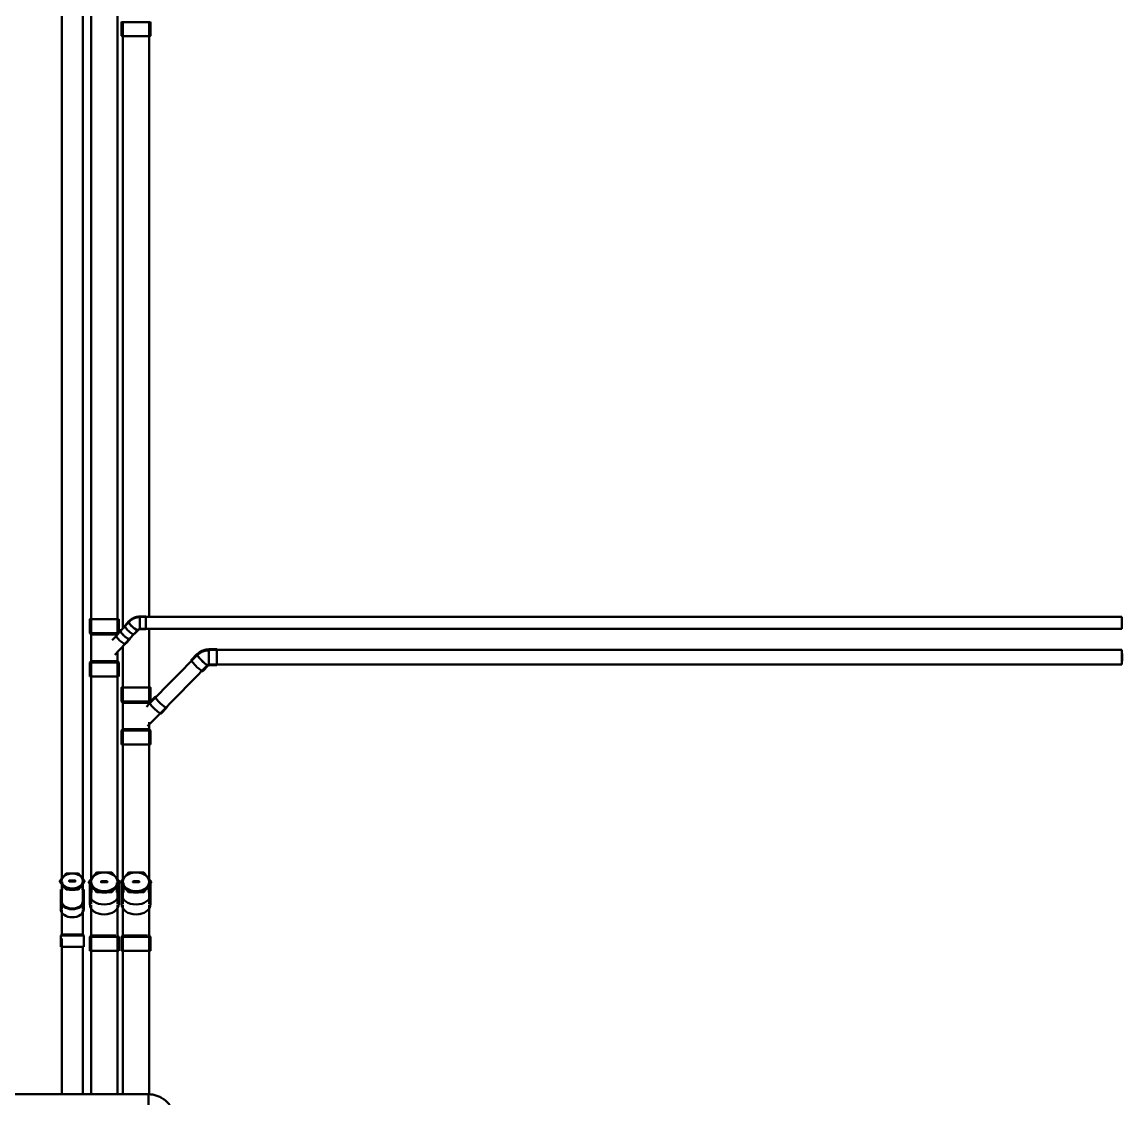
# Model space of a CAD drawing. Header units: millimetres. Extents: x -108050 to 96605, y 58136 to 140997.
# Drawn here: x 68815 to 77144, y 108463 to 116617 of the extents above; entities that cross this region are included whole.
import ezdxf

# ---------------------------------------------------------------- set-up
doc = ezdxf.new("R2010")
doc.units = ezdxf.units.MM
doc.linetypes.add('Center', pattern=[29.999999, 12, -6, 6, -6])
doc.layers.add('P-PIPE', color=3, linetype='Continuous', lineweight=50)
doc.layers.add('P-PIPE-CNTR', color=3, linetype='Center', lineweight=35)

# ---------------------------------------------------------------- blocks, each defined once
blk = doc.blocks.new('DSC_uPVC_Cap End2-TienPhong - Standard-2073683-HẦM')
at = {"layer": 'P-PIPE'}
for p, q in [((22278.6, 109369.3), (22231.9, 109312.1)), ((22372, 109369.3), (22278.6, 109369.3)), ((22418.8, 109312.1), (22372, 109369.3)), ((22231.9, 109312.1), (22278.6, 109254.9)), ((22231.9, 109312.1), (22231.9, 109305.1)), ((22278.6, 109247.9), (22231.9, 109305.1)), ((22244.4, 109312.1), (22244.4, 109301.5)), ((22248.4, 109305.1), (22248.4, 109244.3)), ((22305.3, 109315.7), (22345.3, 109315.7)), ((22305.3, 109315.7), (22325.3, 109315.7)), ((22345.3, 109312.1), (22305.3, 109312.1)), ((22345.3, 109312.1), (22305.3, 109312.1)), ((22345.3, 109308.6), (22305.3, 109308.6)), ((22325.3, 109308.6), (22305.3, 109308.6)), ((22325.3, 109315.7), (22345.3, 109315.7)), ((22345.3, 109308.6), (22325.3, 109308.6)), ((22372, 109254.9), (22418.8, 109312.1)), ((22418.8, 109305.1), (22372, 109247.9)), ((22402.2, 109244.3), (22402.2, 109305.1)), ((22406.2, 109301.5), (22406.2, 109312.1)), ((22418.8, 109305.1), (22418.8, 109312.1)), ((22278.6, 109254.9), (22372, 109254.9)), ((22278.6, 109254.9), (22278.6, 109247.9)), ((22372, 109247.9), (22278.6, 109247.9)), ((22372, 109254.9), (22372, 109247.9))]:
    blk.add_line(p, q, dxfattribs=at)
for centre, major_axis, start_param, end_param in [((22325.3, 109312.1), (80.9, 0), 1.570796, 4.712389), ((22325.3, 109312.1), (80.9, 0), 4.712389, 7.853982), ((22325.3, 109301.5), (80.9, 0), 3.464321, 3.878181), ((22305.3, 109312.1), (5, 0), 1.570796, 4.712389), ((22305.3, 109312.1), (5, 0), 1.570796, 4.712389), ((22305.3, 109308.6), (5, 0), 1.570796, 2.617994), ((22305.3, 109308.6), (5, 0), 1.570796, 2.617994), ((22345.3, 109312.1), (5, 0), 4.712389, 7.853982), ((22345.3, 109312.1), (5, 0), 4.712389, 7.853982), ((22345.3, 109308.6), (5, 0), 0.523599, 1.570796), ((22345.3, 109308.6), (5, 0), 0.523599, 1.570796), ((22325.3, 109301.5), (80.9, 0), 5.546597, 5.960457), ((22325.3, 109301.5), (80.9, 0), 4.393544, 4.712389), ((22325.3, 109301.5), (80.9, 0), 4.712389, 5.031234)]:
    blk.add_ellipse(centre, major_axis=major_axis, ratio=0.707107, start_param=start_param, end_param=end_param, dxfattribs=at)
blk = doc.blocks.new('DSC_uPVC_Cap End2-TienPhong - Standard-2073675-HẦM')
at = {"layer": 'P-PIPE'}
for p, q in [((71421.8, 91930.1), (71364, 91859.3)), ((71537.4, 91930.1), (71421.8, 91930.1)), ((71459.6, 91862.9), (71499.6, 91862.9)), ((71459.6, 91862.9), (71479.6, 91862.9)), ((71479.6, 91862.9), (71499.6, 91862.9)), ((71595.2, 91859.3), (71537.4, 91930.1)), ((71364, 91859.3), (71392.3, 91824.6)), ((71364, 91859.3), (71364, 91852.3)), ((71392.3, 91817.5), (71364, 91852.3)), ((71379.4, 91859.3), (71379.4, 91848.7)), ((71383.4, 91852.3), (71383.4, 91777.3)), ((71392.9, 91823.9), (71421.8, 91788.5)), ((71421.8, 91781.4), (71392.9, 91816.8)), ((71421.8, 91788.5), (71537.4, 91788.5)), ((71421.8, 91788.5), (71421.8, 91781.4)), ((71537.4, 91781.4), (71421.8, 91781.4)), ((71499.6, 91859.3), (71459.6, 91859.3)), ((71499.6, 91859.3), (71459.6, 91859.3)), ((71499.6, 91855.8), (71459.6, 91855.8)), ((71479.6, 91855.8), (71459.6, 91855.8)), ((71499.6, 91855.8), (71479.6, 91855.8)), ((71537.4, 91788.5), (71566.3, 91823.9)), ((71566.3, 91816.8), (71537.4, 91781.4)), ((71537.4, 91788.5), (71537.4, 91781.4)), ((71566.9, 91824.6), (71595.2, 91859.3)), ((71595.2, 91852.3), (71566.9, 91817.5)), ((71575.7, 91777.3), (71575.7, 91852.3)), ((71579.7, 91848.7), (71579.7, 91859.3)), ((71595.2, 91852.3), (71595.2, 91859.3))]:
    blk.add_line(p, q, dxfattribs=at)
for centre, major_axis, start_param, end_param in [((71479.6, 91859.3), (100.2, 0), 1.570796, 4.712389), ((71459.6, 91859.3), (5, 0), 1.570796, 4.712389), ((71459.6, 91859.3), (5, 0), 1.570796, 4.712389), ((71479.6, 91859.3), (100.1, 0), 4.712389, 7.853982), ((71499.6, 91859.3), (5, 0), 4.712389, 7.853982), ((71499.6, 91859.3), (5, 0), 4.712389, 7.853982), ((71479.6, 91848.7), (100.1, 0), 3.520705, 3.809677), ((71479.6, 91848.7), (100.1, 0), 4.423417, 4.712389), ((71459.6, 91855.8), (5, 0), 1.570796, 2.617994), ((71459.6, 91855.8), (5, 0), 1.570796, 2.617994), ((71479.6, 91848.7), (100.1, 0), 4.712389, 5.001361), ((71499.6, 91855.8), (5, 0), 0.523599, 1.570796), ((71499.6, 91855.8), (5, 0), 0.523599, 1.570796), ((71479.6, 91848.7), (100.1, 0), 5.6151, 5.904073)]:
    blk.add_ellipse(centre, major_axis=major_axis, ratio=0.707107, start_param=start_param, end_param=end_param, dxfattribs=at)
blk = doc.blocks.new('M_Elbow - Welded - Generic - Standard-2092714-HẦM')
at = {"layer": 'P-PIPE'}
for p, q in [((-68.2, 127), (-70.7, 127)), ((-61.2, 127), (-68.2, 127)), ((-50, 127), (-61.2, 127)), ((-35.3, 127), (-50, 127)), ((-18.3, 127), (-35.3, 127)), ((18.3, 127), (-18.3, 127)), ((35.3, 127), (18.3, 127)), ((50, 127), (35.3, 127)), ((61.2, 127), (50, 127)), ((68.2, 127), (61.2, 127)), ((70.6, 127), (68.2, 127)), ((-127, 70.6), (-127, 68.2)), ((-127, 68.2), (-127, 61.2)), ((-127, 61.2), (-127, 50)), ((-127, 50), (-127, 35.3)), ((-127, 35.3), (-127, 18.3)), ((-127, 18.3), (-127, -18.3)), ((-127, -18.3), (-127, -35.3)), ((-127, -35.3), (-127, -50)), ((-127, -50), (-127, -61.2)), ((-127, -61.2), (-127, -68.2)), ((-127, -68.2), (-127, -70.7))]:
    blk.add_line(p, q, dxfattribs=at)
at = {"layer": 'P-PIPE', "flags": 128}
for points in [[(-70.7, 127), (-70.7, 124.7), (-70.8, 122.5), (-71.1, 120.3), (-71.4, 118), (-71.8, 115.8), (-72.3, 113.6), (-72.8, 111.4), (-73.5, 109.3), (-74.3, 107.1), (-75.1, 105.1), (-76, 103), (-77, 101), (-78.1, 99), (-79.3, 97.1), (-80.5, 95.2), (-81.8, 93.3), (-83.2, 91.6), (-84.6, 89.8), (-86.2, 88.2), (-87.7, 86.6), (-89.4, 85), (-91.1, 83.6), (-92.9, 82.2), (-94.7, 80.8), (-96.6, 79.6), (-98.5, 78.4), (-100.4, 77.3), (-102.4, 76.3), (-104.5, 75.3), (-106.6, 74.5), (-108.7, 73.7), (-110.8, 73), (-113, 72.4), (-115.2, 71.9), (-117.4, 71.5), (-119.7, 71.1), (-121.9, 70.9), (-124.1, 70.7), (-126.4, 70.7), (-127, 70.6)], [(-127, -70.7), (-119.1, -70.5), (-111.2, -70), (-103.3, -69.2), (-95.5, -68.1), (-87.7, -66.7), (-80, -65), (-72.4, -63), (-64.8, -60.6), (-57.4, -58), (-50, -55), (-42.8, -51.8), (-35.7, -48.3), (-28.8, -44.5), (-22, -40.5), (-15.4, -36.1), (-9, -31.5), (-2.7, -26.7), (3.3, -21.6), (9.2, -16.3), (14.8, -10.7), (20.2, -4.9), (25.3, 1.1), (30.3, 7.3), (34.9, 13.6), (39.3, 20.2), (43.5, 26.9), (47.3, 33.8), (50.9, 40.9), (54.2, 48.1), (57.2, 55.4), (59.9, 62.8), (62.4, 70.3), (64.5, 77.9), (66.3, 85.6), (67.8, 93.4), (69, 101.2), (69.8, 109.1), (70.4, 117), (70.6, 124.9), (70.6, 127)]]:
    blk.add_lwpolyline(points, dxfattribs=at)
blk = doc.blocks.new('DSC_uPVC_Elbow_TienPhong - Standard-2106156-HẦM')
at = {"layer": 'P-PIPE'}
for p, q in [((70290.6, 111867.9), (70229.6, 111867.9)), ((70139.7, 111830.3), (70097.5, 111787.2)), ((70183.6, 111702.7), (70225.8, 111745.9)), ((70229.6, 111747.3), (70290.6, 111747.3))]:
    blk.add_line(p, q, dxfattribs=at)
at = {"layer": 'P-PIPE', "flags": 128}
for points in [[(70229.6, 111866.6), (70224.7, 111866.5), (70219.8, 111866.2), (70214.9, 111865.7), (70210, 111865), (70205.2, 111864.2), (70200.4, 111863.1), (70195.6, 111861.9), (70190.9, 111860.5), (70186.3, 111858.8), (70181.7, 111857), (70177.2, 111855.1), (70172.7, 111852.9), (70168.4, 111850.6), (70164.2, 111848.1), (70160, 111845.4), (70156, 111842.6), (70152.1, 111839.6), (70148.3, 111836.5), (70144.6, 111833.2), (70141, 111829.7), (70140.7, 111829.4)], [(70229.6, 111860), (70224.9, 111859.9), (70220.3, 111859.6), (70215.7, 111859.1), (70211, 111858.5), (70206.5, 111857.7), (70201.9, 111856.7), (70197.4, 111855.5), (70193, 111854.2), (70188.6, 111852.6), (70184.2, 111850.9), (70179.9, 111849.1), (70175.8, 111847), (70171.6, 111844.8), (70167.6, 111842.5), (70163.7, 111839.9), (70159.9, 111837.3), (70156.2, 111834.4), (70152.6, 111831.4), (70149.1, 111828.3), (70145.8, 111825.1), (70145.4, 111824.7)], [(70224.9, 111746.8), (70225, 111746.9), (70225.2, 111747.1), (70225.4, 111747.2), (70225.6, 111747.4), (70225.8, 111747.5), (70226, 111747.6), (70226.2, 111747.8), (70226.4, 111747.9), (70226.6, 111748), (70226.9, 111748.1), (70227.1, 111748.2), (70227.4, 111748.3), (70227.6, 111748.4), (70227.9, 111748.4), (70228.2, 111748.5), (70228.4, 111748.5), (70228.7, 111748.6), (70229, 111748.6), (70229.3, 111748.6), (70229.6, 111748.6), (70229.6, 111748.6)]]:
    blk.add_lwpolyline(points, dxfattribs=at)
at = {"layer": 'P-PIPE'}
for centre, major_axis, ratio, start_param, end_param in [((70229.6, 111807.6), (0, 60.3), 0.005, 6.216023, 8.048618), ((70290.6, 111807.6), (0, 60.3), 0.005, 5.876162, 8.048618), ((70290.6, 111807.6), (0, 55), 0.005, 0.358938, 0.456436), ((70140.5, 111745), (-43.1, 42.2), 0.14279, 6.153671, 7.986266), ((70182.8, 111788.1), (-43.1, 42.2), 0.14279, 6.039868, 7.986266), ((70182.8, 111788.1), (-42.1, 41.3), 0.14279, 0.132285, 3.141593), ((70182.8, 111788.1), (-42.1, 41.3), 0.14279, 6.156375, 6.41547), ((70182.8, 111788.1), (-43.1, 42.2), 0.14279, 1.703081, 3.273877), ((70229.6, 111807.6), (0, 60.3), 0.005, 1.765433, 3.141593), ((70290.6, 111807.6), (0, 60.3), 0.005, 1.765433, 3.141593), ((70140.5, 111745), (-43.1, 42.2), 0.14279, 1.703081, 3.141593), ((70290.6, 111807.6), (0, 55), 0.005, 2.715133, 2.812631), ((70290.6, 111807.6), (0, 55), 0.005, 3.07443, 3.141593), ((70290.6, 111807.6), (0, 60.3), 0.005, 3.33623, 3.553494)]:
    blk.add_ellipse(centre, major_axis=major_axis, ratio=ratio, start_param=start_param, end_param=end_param, dxfattribs=at)
blk = doc.blocks.new('DSC_uPVC_Elbow_TienPhong - Standard-2106290-HẦM')
at = {"layer": 'P-PIPE'}
for p, q in [((69752.5, 112116), (69707.5, 112116)), ((69625.2, 112080.1), (69596.3, 112048.3)), ((69667.4, 111983.8), (69696.3, 112015.6)), ((69707.5, 112020), (69752.5, 112020))]:
    blk.add_line(p, q, dxfattribs=at)
at = {"layer": 'P-PIPE', "flags": 128}
for points in [[(69707.5, 112115.2), (69703.3, 112115.1), (69699.1, 112114.9), (69695, 112114.5), (69690.8, 112114), (69686.7, 112113.3), (69682.6, 112112.4), (69678.5, 112111.4), (69674.5, 112110.3), (69670.5, 112109), (69666.5, 112107.5), (69662.6, 112105.9), (69658.8, 112104.2), (69655.1, 112102.3), (69651.4, 112100.2), (69647.8, 112098.1), (69644.3, 112095.7), (69640.8, 112093.3), (69637.5, 112090.7), (69634.2, 112088), (69631.1, 112085.1), (69628.1, 112082.1), (69625.7, 112079.6)], [(69707.5, 112111.5), (69703.5, 112111.4), (69699.4, 112111.2), (69695.4, 112110.8), (69691.4, 112110.3), (69687.4, 112109.6), (69683.4, 112108.8), (69679.5, 112107.8), (69675.6, 112106.7), (69671.7, 112105.4), (69667.9, 112104), (69664.1, 112102.5), (69660.4, 112100.8), (69656.8, 112099), (69653.3, 112097), (69649.8, 112094.9), (69646.4, 112092.6), (69643.1, 112090.3), (69639.8, 112087.8), (69636.7, 112085.1), (69633.7, 112082.4), (69630.8, 112079.5), (69628.5, 112077.1)], [(69695.7, 112016.1), (69696, 112016.4), (69696.3, 112016.7), (69696.7, 112017), (69697, 112017.3), (69697.4, 112017.6), (69697.9, 112017.9), (69698.3, 112018.2), (69698.8, 112018.5), (69699.3, 112018.8), (69699.9, 112019), (69700.4, 112019.3), (69701, 112019.5), (69701.6, 112019.7), (69702.2, 112019.9), (69702.9, 112020.1), (69703.5, 112020.3), (69704.2, 112020.4), (69704.9, 112020.5), (69705.5, 112020.6), (69706.2, 112020.7), (69706.9, 112020.7), (69707.5, 112020.7)]]:
    blk.add_lwpolyline(points, dxfattribs=at)
at = {"layer": 'P-PIPE'}
for centre, major_axis, ratio, start_param, end_param in [((69707.5, 112068), (0, 48), 0.005, 6.156703, 8.251098), ((69752.5, 112068), (0, 48), 0.005, 5.941177, 8.251098), ((69631.9, 112016), (-35.5, 32.3), 0.299456, 6.280871, 8.113467), ((69660.7, 112047.8), (-35.5, 32.3), 0.299456, 6.16772, 8.113467), ((69660.7, 112047.8), (-35, 31.8), 0.299456, 0.259485, 3.052012), ((69660.7, 112047.8), (-35, 31.8), 0.299456, 6.193605, 6.542671), ((69660.7, 112047.8), (-35.5, 32.3), 0.299456, 1.830282, 3.139278), ((69707.5, 112068), (0, 48), 0.005, 1.967913, 3.27691), ((69752.5, 112068), (0, 48), 0.005, 1.967913, 3.481048), ((69631.9, 112016), (-35.5, 32.3), 0.299456, 1.830282, 2.877479)]:
    blk.add_ellipse(centre, major_axis=major_axis, ratio=ratio, start_param=start_param, end_param=end_param, dxfattribs=at)

msp = doc.modelspace()

# ---------------------------------------------------------------- linework, layer by layer
at = {"layer": 'P-PIPE'}
for p, q in [((69116.1, 118358.4), (69116, 110130.3)), ((69276, 110130.4), (69276.1, 118358.4)), ((69338, 116972.1), (69338, 111989.2)), ((69538, 111989.2), (69538, 116972.1)), ((69569.4, 116616.7), (69569.4, 116510.7)), ((69579, 116616.7), (69579, 112024.8)), ((69779, 112112.9), (69779, 116616.7)), ((69788.6, 116510.7), (69788.6, 116616.7)), ((77142.9, 112113), (69707.5, 112113)), ((69328.4, 112095.2), (69328.4, 111989.2)), ((69627.4, 112078.1), (69532.9, 111973.9)), ((69547.6, 111996.5), (69547.6, 112095.2)), ((69599.5, 111913.4), (69694, 112017.6)), ((69707.5, 112023), (77142.9, 112023)), ((69779, 111472.8), (69779, 112023)), ((69328.4, 111989.2), (69338, 111979.1)), ((69338, 111979.1), (69338, 111779.1)), ((69529.8, 111970.6), (69498.9, 111936.5)), ((69528.4, 111972.4), (69528.6, 111966.5)), ((69562.4, 112012.9), (69529.7, 111976.8)), ((69602.7, 111910.6), (69635.4, 111946.6)), ((69518.9, 111824.7), (69596.4, 111910.1)), ((69538, 111779.1), (69538, 111851.4)), ((69579, 111891.4), (69579, 111472.8)), ((69592.5, 111908.5), (69598.4, 111908.8)), ((77143.4, 111862.6), (70229.6, 111862.6)), ((69338, 111779.1), (69328.4, 111769)), ((69328.4, 111769), (69328.4, 111663)), ((69338, 111769), (69338, 110126.9)), ((69547.6, 111769), (69538, 111779.1)), ((69538, 110126.9), (69538, 111769)), ((69547.6, 111663), (69547.6, 111769)), ((70143.5, 111826.6), (69785.8, 111461.7)), ((69864.3, 111384.7), (70222.1, 111749.6)), ((70229.6, 111752.6), (77143.4, 111752.6)), ((69569.4, 111578.8), (69569.4, 111472.8)), ((69788.6, 111472.8), (69788.6, 111578.8)), ((69569.4, 111472.8), (69579, 111462.7)), ((69579, 111462.7), (69579, 111262.7)), ((69781.8, 111457.6), (69757.3, 111432.7)), ((69779, 111462.7), (69788.6, 111472.8)), ((69779, 111446.3), (69779, 111462.7)), ((69781.6, 111464.2), (69781.4, 111456.5)), ((69824.3, 111508.5), (69782, 111465.4)), ((69766.4, 111284.8), (69860.3, 111380.6)), ((69859.2, 111380.2), (69866.9, 111380.5)), ((69868.1, 111381), (69910.4, 111424.1)), ((69779, 111262.7), (69779, 111316.1)), ((69579, 111262.7), (69569.4, 111252.6)), ((69569.4, 111252.6), (69569.4, 111146.6)), ((69579, 111252.6), (69579, 110126.9)), ((69788.6, 111252.6), (69779, 111262.7)), ((69779, 110126.9), (69779, 111252.6)), ((69788.6, 111146.6), (69788.6, 111252.6)), ((69116.1, 110103.3), (69116.1, 109900.7)), ((69276.1, 109900.7), (69276.1, 110103.3)), ((69328.4, 110120.7), (69328.4, 110115.2)), ((69547.6, 110115.2), (69547.6, 110120.7)), ((69569.4, 110120.7), (69569.4, 110115.2)), ((69788.6, 110115.2), (69788.6, 110120.7)), ((69108.4, 110048.9), (69108.4, 109962.9)), ((69116, 110090.5), (69116, 110048.6)), ((69283.8, 109962.9), (69283.8, 110048.9)), ((69328.4, 110093.3), (69328.4, 110014.7)), ((69338, 110097.1), (69338, 109937.7)), ((69538, 109937.7), (69538, 110097.1)), ((69547.6, 110014.7), (69547.6, 110093.3)), ((69569.4, 110093.3), (69569.4, 110014.7)), ((69579, 110097.1), (69579, 109937.7)), ((69779, 109937.7), (69779, 110097.1)), ((69788.6, 110014.7), (69788.6, 110093.3)), ((69108.4, 109961.5), (69108.4, 109900.7)), ((69283.8, 109900.7), (69283.8, 109961.5)), ((69328.4, 110012.8), (69328.4, 109937.7)), ((69547.6, 109937.7), (69547.6, 110012.8)), ((69569.4, 110012.8), (69569.4, 109937.7)), ((69788.6, 109937.7), (69788.6, 110012.8)), ((69116, 109876.7), (69116, 109701.2)), ((69116.1, 109894.9), (69116.1, 109750.7)), ((69116.1, 109876.6), (69116.1, 109709.7)), ((69276, 109701.2), (69276, 109876.5)), ((69276.1, 109750.7), (69276.1, 109894.9)), ((69276.1, 109709.7), (69276.1, 109876.6)), ((69338, 109930.5), (69338, 109750.6)), ((69402.7, 109864.5), (69405.8, 109863.7)), ((69470.2, 109863.7), (69473.3, 109864.5)), ((69538, 109750.6), (69538, 109930.5)), ((69579, 109930.5), (69579, 109750.6)), ((69643.7, 109864.5), (69646.8, 109863.7)), ((69711.2, 109863.7), (69714.3, 109864.5)), ((69779, 109750.6), (69779, 109930.5)), ((69165.9, 109842.5), (69168.6, 109841.8)), ((69223.6, 109841.8), (69226.3, 109842.5)), ((69338, 109802.7), (69338, 109700.6)), ((69338, 109802.1), (69338, 108499)), ((69538, 108499), (69538, 109803.4)), ((69538, 109700.6), (69538, 109802.7)), ((69579, 109802.7), (69579, 109700.6)), ((69579, 109802.1), (69579, 108499)), ((69779, 108498.2), (69779, 109803.4)), ((69779, 109700.6), (69779, 109802.7)), ((69116.1, 109709.7), (69108.4, 109701.5)), ((69108.4, 109701.5), (69108.4, 109615.5)), ((69283.8, 109701.5), (69276.1, 109709.7)), ((69283.8, 109615.5), (69283.8, 109701.5)), ((69338, 109700.6), (69328.4, 109690.5)), ((69328.4, 109690.5), (69328.4, 109584.5)), ((69547.6, 109690.5), (69538, 109700.6)), ((69547.6, 109584.5), (69547.6, 109690.5)), ((69579, 109700.6), (69569.4, 109690.5)), ((69569.4, 109690.5), (69569.4, 109584.5)), ((69788.6, 109690.5), (69779, 109700.6)), ((69788.6, 109584.5), (69788.6, 109690.5)), ((69116, 109679.4), (69116, 108499)), ((69276, 108499), (69276, 109615.2)), ((69772.6, 108499), (23158.5, 108499)), ((69772.6, 108357.7), (69772.6, 108499))]:
    msp.add_line(p, q, dxfattribs=at)
for centre, major_axis, ratio, start_param, end_param in [((69679, 116616.7), (109.6, 0), 0.005, 3.184067, 4.493063), ((69679, 116616.7), (109.6, 0), 0.005, 4.493063, 6.325659), ((69679, 116510.7), (109.6, 0), 0.005, 3.141593, 4.493063), ((69679, 116510.7), (109.6, 0), 0.005, 4.493063, 6.325659), ((77142.9, 112068), (0, 45), 0.005, 0, 1.570796), ((77142.9, 112068), (0, 45), 0.005, 4.712389, 6.283185), ((69438, 112095.2), (109.6, 0), 0.005, 2.721922, 4.280118), ((69438, 112095.2), (100, 0), 0.005, 3.141593, 3.318386), ((69438, 112095.2), (100, 0), 0.005, 3.462547, 3.580185), ((69438, 112095.2), (100, 0), 0.005, 3.710574, 3.841984), ((69438, 112095.2), (100, 0), 0.005, 3.972373, 4.103784), ((69438, 112095.2), (100, 0), 0.005, 4.234172, 4.280118), ((69438, 112095.2), (109.6, 0), 0.005, 4.280118, 6.693529), ((69438, 112095.2), (100, 0), 0.005, 4.280118, 4.365583), ((69438, 112095.2), (100, 0), 0.005, 4.495972, 4.541917), ((69438, 112095.2), (100, 0), 0.005, 5.065516, 5.150981), ((69438, 112095.2), (100, 0), 0.005, 5.28137, 5.412781), ((69438, 112095.2), (100, 0), 0.005, 5.543169, 5.67458), ((69438, 112095.2), (100, 0), 0.005, 5.804969, 5.936379), ((69438, 112095.2), (100, 0), 0.005, 6.046564, 6.283185), ((69598.9, 111979.7), (-36.5, 33.1), 0.299456, 5.880044, 7.541839), ((77142.9, 112068), (0, 45), 0.005, 1.570796, 3.141593), ((77142.9, 112068), (0, 45), 0.005, 3.141593, 4.712389), ((69438, 111989.2), (109.6, 0), 0.005, 3.141593, 4.280118), ((69438, 111979.1), (100, 0), 0.005, 3.141593, 5.850914), ((69438, 111989.2), (109.6, 0), 0.005, 4.280118, 5.951055), ((69566.2, 111943.7), (-36.5, 33.1), 0.299456, 6.232842, 7.541839), ((69438, 111979.1), (100, 0), 0.005, 5.850914, 5.945729), ((69566.2, 111943.7), (-36.5, 33.1), 0.299456, 1.258653, 3.091249), ((69598.9, 111979.7), (-33.3, 30.3), 0.299456, 0, 0.211456), ((69598.9, 111979.7), (-33.3, 30.3), 0.299456, 0.367389, 0.473255), ((69598.9, 111979.7), (-33.3, 30.3), 0.299456, 0.629188, 0.746116), ((69598.9, 111979.7), (-33.3, 30.3), 0.299456, 0.890987, 1.044526), ((69598.9, 111979.7), (-33.3, 30.3), 0.299456, 1.152787, 1.258653), ((69598.9, 111979.7), (-36.5, 33.1), 0.299456, 1.258653, 2.82945), ((69598.9, 111979.7), (-33.3, 30.3), 0.299456, 1.258653, 1.307877), ((69598.9, 111979.7), (-33.3, 30.3), 0.299456, 1.414586, 1.520453), ((69598.9, 111979.7), (-33.3, 30.3), 0.299456, 1.676386, 1.782252), ((69598.9, 111979.7), (-33.3, 30.3), 0.299456, 1.938185, 2.044052), ((69598.9, 111979.7), (-33.3, 30.3), 0.299456, 2.199984, 2.305851), ((69598.9, 111979.7), (-33.3, 30.3), 0.299456, 2.461784, 2.56765), ((69598.9, 111979.7), (-33.3, 30.3), 0.299456, 2.723583, 2.82945), ((77143.4, 111807.6), (0, 55), 0.005, 0, 1.570796), ((77143.4, 111807.6), (0, 55), 0.005, 4.712389, 6.283185), ((69438, 111769), (109.6, 0), 0.005, 3.141593, 4.280118), ((69438, 111779.1), (100, 0), 0.005, 3.141593, 5.850914), ((69438, 111769), (109.6, 0), 0.005, 4.280118, 6.374513), ((69438, 111779.1), (100, 0), 0.005, 5.850914, 6.374513), ((77143.4, 111807.6), (0, 55), 0.005, 1.570796, 3.141593), ((77143.4, 111807.6), (0, 55), 0.005, 3.141593, 4.712389), ((69438, 111663), (109.6, 0), 0.005, 3.141593, 4.280118), ((69438, 111663), (109.6, 0), 0.005, 4.280118, 6.374513), ((69679, 111578.8), (109.6, 0), 0.005, 2.730384, 4.514059), ((69679, 111578.8), (100, 0), 0.005, 3.141593, 3.304398), ((69679, 111578.8), (100, 0), 0.005, 3.466862, 3.566197), ((69679, 111578.8), (100, 0), 0.005, 3.696684, 3.827997), ((69679, 111578.8), (100, 0), 0.005, 3.958483, 4.089796), ((69679, 111578.8), (100, 0), 0.005, 4.220282, 4.351596), ((69679, 111578.8), (100, 0), 0.005, 4.482082, 4.514059), ((69679, 111578.8), (109.6, 0), 0.005, 4.514059, 6.689951), ((69679, 111578.8), (100, 0), 0.005, 5.037658, 5.136994), ((69679, 111578.8), (100, 0), 0.005, 5.26748, 5.398793), ((69679, 111578.8), (100, 0), 0.005, 5.529279, 5.660592), ((69679, 111578.8), (100, 0), 0.005, 5.791079, 5.922392), ((69679, 111578.8), (100, 0), 0.005, 6.039968, 6.283185), ((69679, 111472.8), (109.6, 0), 0.005, 3.141593, 4.514059), ((69679, 111462.7), (100, 0), 0.005, 3.205062, 6.084855), ((69679, 111472.8), (109.6, 0), 0.005, 4.514059, 6.346655), ((69679, 111462.7), (100, 0), 0.005, 6.084855, 6.346655), ((69825.1, 111423.2), (-43.1, 42.2), 0.14279, 0, 1.433099), ((69867.3, 111466.3), (-43.1, 42.2), 0.14279, 5.883689, 7.716284), ((69867.3, 111466.3), (-39.3, 38.5), 0.14279, 0, 0.228995), ((69867.3, 111466.3), (-39.3, 38.5), 0.14279, 0.385902, 0.455026), ((69867.3, 111466.3), (-39.3, 38.5), 0.14279, 0.585365, 0.716825), ((69867.3, 111466.3), (-39.3, 38.5), 0.14279, 0.847164, 0.978624), ((69867.3, 111466.3), (-39.3, 38.5), 0.14279, 1.108963, 1.240424), ((69867.3, 111466.3), (-39.3, 38.5), 0.14279, 1.370763, 1.433099), ((69867.3, 111466.3), (-43.1, 42.2), 0.14279, 1.433099, 3.527494), ((69867.3, 111466.3), (-39.3, 38.5), 0.14279, 1.433099, 1.502223), ((69867.3, 111466.3), (-39.3, 38.5), 0.14279, 1.632562, 1.764023), ((69867.3, 111466.3), (-39.3, 38.5), 0.14279, 1.894362, 2.025822), ((69867.3, 111466.3), (-39.3, 38.5), 0.14279, 2.156161, 2.287621), ((69867.3, 111466.3), (-39.3, 38.5), 0.14279, 2.41796, 2.549421), ((69825.1, 111423.2), (-43.1, 42.2), 0.14279, 1.433099, 3.265695), ((69867.3, 111466.3), (-39.3, 38.5), 0.14279, 2.632604, 2.742096), ((69867.3, 111466.3), (-39.3, 38.5), 0.14279, 2.910899, 3.141593), ((69679, 111252.6), (109.6, 0), 0.005, 3.141593, 4.514059), ((69679, 111262.7), (100, 0), 0.005, 3.205062, 6.084855), ((69679, 111252.6), (109.6, 0), 0.005, 4.514059, 6.346655), ((69679, 111262.7), (100, 0), 0.005, 6.084855, 6.346655), ((69679, 111146.6), (109.6, 0), 0.005, 3.141593, 4.514059), ((69679, 111146.6), (109.6, 0), 0.005, 4.514059, 6.346655), ((69438, 110120.7), (109.6, 0), 0.005, 2.879793, 3.141593), ((69438, 110120.7), (109.6, 0), 0.005, 3.141593, 3.403392), ((69438, 110120.7), (109.6, 0), 0.005, 0, 0.261799), ((69438, 110120.7), (109.6, 0), 0.005, 6.021386, 6.283185), ((69679, 110120.7), (109.6, 0), 0.005, 2.879793, 3.141593), ((69679, 110120.7), (109.6, 0), 0.005, 3.141593, 3.403392), ((69679, 110120.7), (109.6, 0), 0.005, 0, 0.261799), ((69679, 110120.7), (109.6, 0), 0.005, 6.021386, 6.283185), ((69196.1, 110048.9), (87.7, 0), 0.007, 2.740609, 3.141593), ((69196.1, 110048.9), (87.7, 0), 0.007, 3.141593, 3.544184), ((69196.1, 110103.3), (80, 0), 0.707107, 3.634144, 3.757803), ((69196.1, 110103.3), (80, 0), 0.707107, 4.405579, 4.543201), ((69196.1, 110103.3), (80, 0), 0.707107, 4.881577, 5.019199), ((69196.1, 110103.3), (80, 0), 0.707107, 5.666975, 5.790634), ((69196.1, 110048.9), (87.7, 0), 0.007, 0, 0.402592), ((69196.1, 110048.9), (87.7, 0), 0.007, 5.880594, 6.283185), ((69438, 110012.8), (109.6, 0), 0.705691, 2.739546, 3.141593), ((69438, 110097.1), (100, 0), 0.707107, 3.484636, 3.631229), ((69438, 110097.1), (100, 0), 0.707107, 3.699154, 3.845747), ((69438, 110097.1), (100, 0), 0.707107, 4.412785, 4.678426), ((69438, 110097.1), (100, 0), 0.707107, 4.746352, 5.011993), ((69438, 110097.1), (100, 0), 0.707107, 5.579031, 5.725624), ((69438, 110097.1), (100, 0), 0.707107, 5.793549, 5.940142), ((69438, 110012.8), (109.6, 0), 0.705691, 0, 0.402046), ((69679, 110012.8), (109.6, 0), 0.705691, 2.739546, 3.141593), ((69679, 110097.1), (100, 0), 0.707107, 3.484636, 3.631229), ((69679, 110097.1), (100, 0), 0.707107, 3.699154, 3.845747), ((69679, 110097.1), (100, 0), 0.707107, 4.412785, 4.678426), ((69679, 110097.1), (100, 0), 0.707107, 4.746352, 5.011993), ((69679, 110097.1), (100, 0), 0.707107, 5.579031, 5.725624), ((69679, 110097.1), (100, 0), 0.707107, 5.793549, 5.940142), ((69679, 110012.8), (109.6, 0), 0.705691, 0, 0.402046), ((69196.1, 109961.5), (87.7, 0), 0.707107, 2.739001, 3.141593), ((69196.1, 109961.5), (87.7, 0), 0.707107, 3.141593, 6.283185), ((69196.1, 109961.5), (80, 0), 0.707107, 3.141593, 6.283185), ((69196.1, 109961.5), (87.7, 0), 0.707107, 0, 0.402592), ((69438, 110012.8), (109.6, 0), 0.705691, 3.141593, 6.283185), ((69438, 109937.7), (109.6, 0), 0.705691, 3.141593, 6.283185), ((69679, 110012.8), (109.6, 0), 0.705691, 3.141593, 6.283185), ((69679, 109937.7), (109.6, 0), 0.705691, 3.141593, 6.283185), ((69196.1, 109900.7), (87.7, 0), 0.707107, 3.141593, 6.283185), ((69196.1, 109701.5), (87.7, 0), 0.007, 3.141593, 6.283185), ((69196.1, 109750.7), (80, 0), 0.707107, 3.141593, 3.281448), ((69196.1, 109709.7), (80, 0), 0.007, 3.141593, 4.712389), ((69196.1, 109709.7), (80, 0), 0.007, 4.712389, 6.283185), ((69196.1, 109750.7), (80, 0), 0.707107, 6.14333, 6.283185), ((69438, 109690.5), (109.6, 0), 0.005, 3.141593, 6.283185), ((69438, 109700.6), (100, 0), 0.005, 3.141593, 3.403392), ((69438, 109700.6), (100, 0), 0.005, 3.404242, 3.665191), ((69438, 109700.6), (100, 0), 0.005, 3.665726, 3.926991), ((69438, 109700.6), (100, 0), 0.005, 3.927401, 4.18879), ((69438, 109700.6), (100, 0), 0.005, 4.189142, 4.45059), ((69438, 109700.6), (100, 0), 0.005, 4.450918, 4.712389), ((69438, 109700.6), (100, 0), 0.005, 4.712717, 4.974188), ((69438, 109700.6), (100, 0), 0.005, 4.97454, 5.235988), ((69438, 109700.6), (100, 0), 0.005, 5.236398, 5.497787), ((69438, 109700.6), (100, 0), 0.005, 5.498321, 5.759587), ((69679, 109690.5), (109.6, 0), 0.005, 3.141593, 6.283185), ((69679, 109700.6), (100, 0), 0.005, 3.141593, 3.403392), ((69679, 109700.6), (100, 0), 0.005, 3.404242, 3.665191), ((69679, 109700.6), (100, 0), 0.005, 3.665726, 3.926991), ((69679, 109700.6), (100, 0), 0.005, 3.927401, 4.18879), ((69679, 109700.6), (100, 0), 0.005, 4.189142, 4.45059), ((69679, 109700.6), (100, 0), 0.005, 4.450918, 4.712389), ((69679, 109700.6), (100, 0), 0.005, 4.712717, 4.974188), ((69679, 109700.6), (100, 0), 0.005, 4.97454, 5.235988), ((69679, 109700.6), (100, 0), 0.005, 5.236398, 5.497787), ((69679, 109700.6), (100, 0), 0.005, 5.498321, 5.759587), ((69196.1, 109615.5), (87.7, 0), 0.007, 3.141593, 6.283185), ((69438, 109584.5), (109.6, 0), 0.005, 3.141593, 6.283185), ((69679, 109584.5), (109.6, 0), 0.005, 3.141593, 6.283185)]:
    msp.add_ellipse(centre, major_axis=major_axis, ratio=ratio, start_param=start_param, end_param=end_param, dxfattribs=at)
at = {"layer": 'P-PIPE-CNTR'}
for p, q in [((69196.1, 110110.4), (69196.1, 110113.9)), ((69438, 110104.2), (69438, 110107.8)), ((69679, 110104.2), (69679, 110107.8))]:
    msp.add_line(p, q, dxfattribs=at)

# ---------------------------------------------------------------- block references
at = {"layer": 'P-PIPE'}
for name, p in [('DSC_uPVC_Elbow_TienPhong - Standard-2106290-HẦM', (0, 0)), ('DSC_uPVC_Elbow_TienPhong - Standard-2106156-HẦM', (0, 0)), ('DSC_uPVC_Cap End2-TienPhong - Standard-2073683-HẦM', (46870.8, 801.8)), ('DSC_uPVC_Cap End2-TienPhong - Standard-2073675-HẦM', (-2041.6, 18248.4)), ('DSC_uPVC_Cap End2-TienPhong - Standard-2073675-HẦM', (-1800.6, 18248.4))]:
    msp.add_blockref(name, p, dxfattribs=at)
at = {"layer": 'P-PIPE', "rotation": 90.0000000000002}
msp.add_blockref('M_Elbow - Welded - Generic - Standard-2092714-HẦM', (69899.6, 108428.3), dxfattribs=at)

doc.saveas('drawing.dxf')
